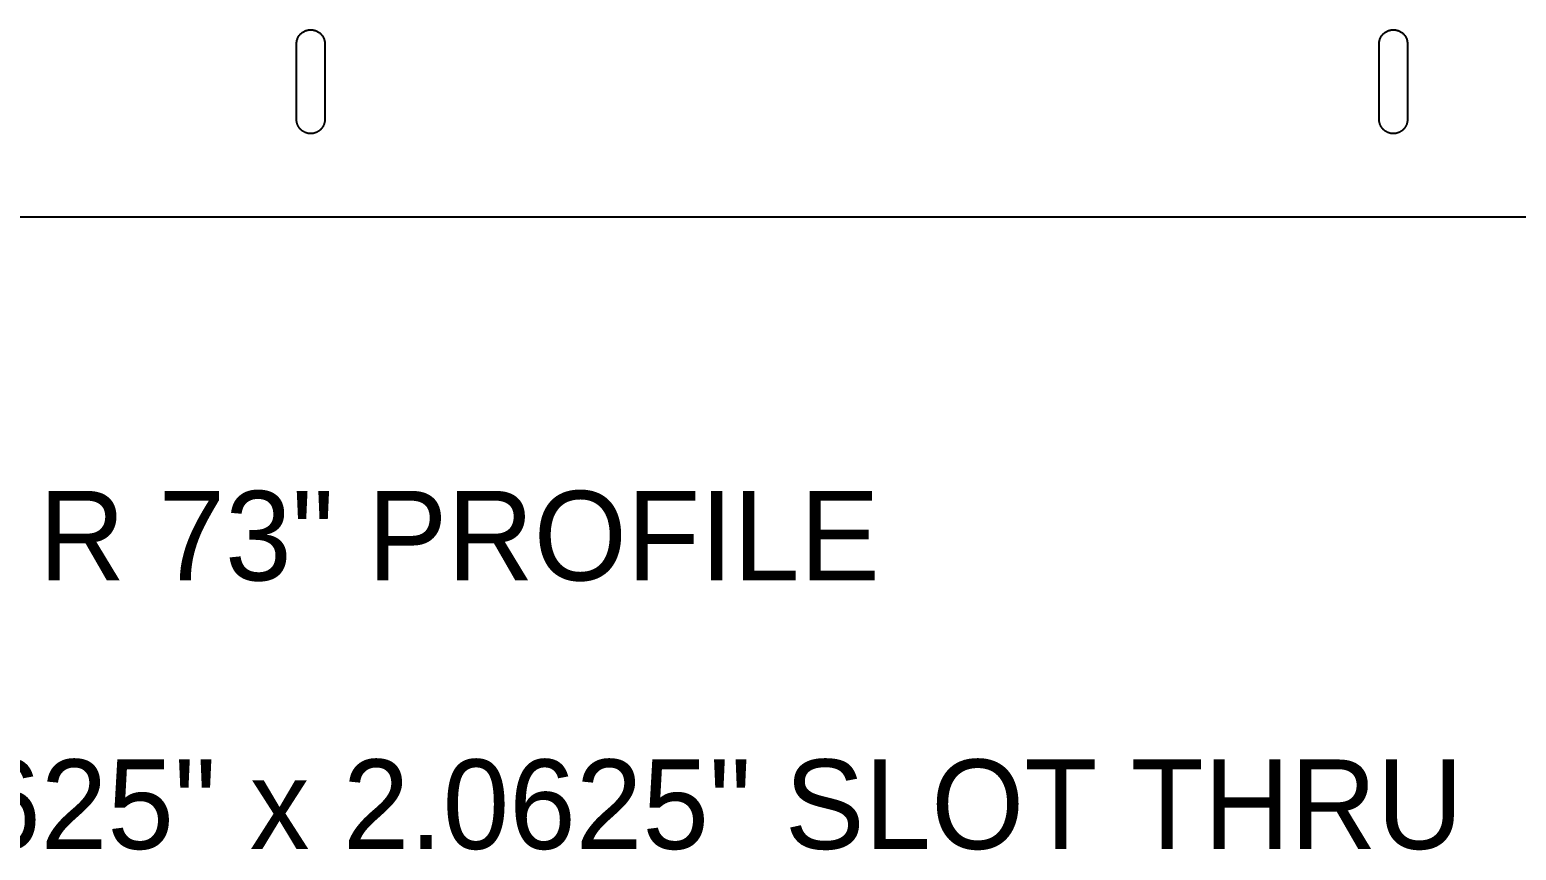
# Model space of a CAD drawing. Header units: inches. Extents: x 4 to 268, y 4 to 172.
# Drawn here: x 48.71 to 78.23, y 65.85 to 82.14 of the extents above; entities that cross this region are included whole.
import ezdxf

# ---------------------------------------------------------------- set-up
doc = ezdxf.new("R2010")
doc.units = ezdxf.units.IN
doc.header["$MEASUREMENT"] = 0

msp = doc.modelspace()

# ---------------------------------------------------------------- linework, layer by layer
at = {"layer": 'OUTLINE'}
for p, q in [((54.089, 82.06), (54.099, 82.07)), ((54.099, 82.07), (54.11, 82.079)), ((54.11, 82.079), (54.121, 82.087)), ((54.121, 82.087), (54.132, 82.095)), ((54.132, 82.095), (54.144, 82.102)), ((54.144, 82.102), (54.156, 82.109)), ((54.156, 82.109), (54.168, 82.115)), ((54.168, 82.115), (54.181, 82.121)), ((54.181, 82.121), (54.193, 82.126)), ((54.193, 82.126), (54.207, 82.13)), ((54.207, 82.13), (54.22, 82.134)), ((54.22, 82.134), (54.233, 82.137)), ((54.233, 82.137), (54.247, 82.139)), ((54.247, 82.139), (54.261, 82.141)), ((54.261, 82.141), (54.274, 82.142)), ((54.274, 82.142), (54.288, 82.142)), ((54.288, 82.142), (54.302, 82.142)), ((54.302, 82.142), (54.316, 82.141)), ((54.316, 82.141), (54.329, 82.139)), ((54.329, 82.139), (54.343, 82.137)), ((54.343, 82.137), (54.357, 82.134)), ((54.357, 82.134), (54.37, 82.13)), ((54.37, 82.13), (54.383, 82.126)), ((54.383, 82.126), (54.396, 82.121)), ((54.396, 82.121), (54.408, 82.115)), ((54.408, 82.115), (54.421, 82.109)), ((54.421, 82.109), (54.433, 82.102)), ((54.433, 82.102), (54.444, 82.095)), ((54.444, 82.095), (54.456, 82.087)), ((54.456, 82.087), (54.467, 82.079)), ((54.467, 82.079), (54.477, 82.07)), ((54.477, 82.07), (54.487, 82.06)), ((75.589, 82.06), (75.599, 82.07)), ((75.599, 82.07), (75.61, 82.079)), ((75.61, 82.079), (75.621, 82.087)), ((75.621, 82.087), (75.632, 82.095)), ((75.632, 82.095), (75.644, 82.102)), ((75.644, 82.102), (75.656, 82.109)), ((75.656, 82.109), (75.668, 82.115)), ((75.668, 82.115), (75.681, 82.121)), ((75.681, 82.121), (75.693, 82.126)), ((75.693, 82.126), (75.707, 82.13)), ((75.707, 82.13), (75.72, 82.134)), ((75.72, 82.134), (75.733, 82.137)), ((75.733, 82.137), (75.747, 82.139)), ((75.747, 82.139), (75.761, 82.141)), ((75.761, 82.141), (75.774, 82.142)), ((75.774, 82.142), (75.788, 82.142)), ((75.788, 82.142), (75.802, 82.142)), ((75.802, 82.142), (75.816, 82.141)), ((75.816, 82.141), (75.829, 82.139)), ((75.829, 82.139), (75.843, 82.137)), ((75.843, 82.137), (75.857, 82.134)), ((75.857, 82.134), (75.87, 82.13)), ((75.87, 82.13), (75.883, 82.126)), ((75.883, 82.126), (75.896, 82.121)), ((75.896, 82.121), (75.908, 82.115)), ((75.908, 82.115), (75.921, 82.109)), ((75.921, 82.109), (75.933, 82.102)), ((75.933, 82.102), (75.944, 82.095)), ((75.944, 82.095), (75.956, 82.087)), ((75.956, 82.087), (75.967, 82.079)), ((75.967, 82.079), (75.977, 82.07)), ((75.977, 82.07), (75.987, 82.06)), ((54.007, 81.875), (54.008, 81.889)), ((54.007, 81.861), (54.007, 81.875)), ((54.007, 80.361), (54.007, 81.861)), ((54.008, 81.889), (54.01, 81.902)), ((54.01, 81.902), (54.012, 81.916)), ((54.012, 81.916), (54.015, 81.929)), ((54.015, 81.929), (54.019, 81.943)), ((54.019, 81.943), (54.023, 81.956)), ((54.023, 81.956), (54.028, 81.969)), ((54.028, 81.969), (54.034, 81.981)), ((54.034, 81.981), (54.04, 81.994)), ((54.04, 81.994), (54.047, 82.006)), ((54.047, 82.006), (54.054, 82.017)), ((54.054, 82.017), (54.062, 82.029)), ((54.062, 82.029), (54.071, 82.04)), ((54.071, 82.04), (54.08, 82.05)), ((54.08, 82.05), (54.089, 82.06)), ((54.487, 82.06), (54.497, 82.05)), ((54.497, 82.05), (54.506, 82.04)), ((54.506, 82.04), (54.514, 82.029)), ((54.514, 82.029), (54.522, 82.017)), ((54.522, 82.017), (54.529, 82.006)), ((54.529, 82.006), (54.536, 81.994)), ((54.536, 81.994), (54.542, 81.981)), ((54.542, 81.981), (54.548, 81.969)), ((54.548, 81.969), (54.553, 81.956)), ((54.553, 81.956), (54.557, 81.943)), ((54.557, 81.943), (54.561, 81.929)), ((54.561, 81.929), (54.564, 81.916)), ((54.564, 81.916), (54.566, 81.902)), ((54.566, 81.902), (54.568, 81.889)), ((54.568, 81.889), (54.569, 81.875)), ((54.569, 81.875), (54.569, 81.861)), ((54.569, 81.861), (54.569, 80.361)), ((75.507, 81.875), (75.508, 81.889)), ((75.507, 81.861), (75.507, 81.875)), ((75.507, 80.361), (75.507, 81.861)), ((75.508, 81.889), (75.51, 81.902)), ((75.51, 81.902), (75.512, 81.916)), ((75.512, 81.916), (75.515, 81.929)), ((75.515, 81.929), (75.519, 81.943)), ((75.519, 81.943), (75.523, 81.956)), ((75.523, 81.956), (75.528, 81.969)), ((75.528, 81.969), (75.534, 81.981)), ((75.534, 81.981), (75.54, 81.994)), ((75.54, 81.994), (75.547, 82.006)), ((75.547, 82.006), (75.554, 82.017)), ((75.554, 82.017), (75.562, 82.029)), ((75.562, 82.029), (75.571, 82.04)), ((75.571, 82.04), (75.58, 82.05)), ((75.58, 82.05), (75.589, 82.06)), ((75.987, 82.06), (75.997, 82.05)), ((75.997, 82.05), (76.006, 82.04)), ((76.006, 82.04), (76.014, 82.029)), ((76.014, 82.029), (76.022, 82.017)), ((76.022, 82.017), (76.029, 82.006)), ((76.029, 82.006), (76.036, 81.994)), ((76.036, 81.994), (76.042, 81.981)), ((76.042, 81.981), (76.048, 81.969)), ((76.048, 81.969), (76.053, 81.956)), ((76.053, 81.956), (76.057, 81.943)), ((76.057, 81.943), (76.061, 81.929)), ((76.061, 81.929), (76.064, 81.916)), ((76.064, 81.916), (76.066, 81.902)), ((76.066, 81.902), (76.068, 81.889)), ((76.068, 81.889), (76.069, 81.875)), ((76.069, 81.875), (76.069, 81.861)), ((76.069, 81.861), (76.069, 80.361)), ((54.007, 80.354), (54.007, 80.361)), ((54.007, 80.347), (54.007, 80.354)), ((54.008, 80.34), (54.007, 80.347)), ((54.008, 80.334), (54.008, 80.34)), ((54.009, 80.327), (54.008, 80.334)), ((54.01, 80.32), (54.009, 80.327)), ((54.011, 80.313), (54.01, 80.32)), ((54.012, 80.306), (54.011, 80.313)), ((54.014, 80.299), (54.012, 80.306)), ((54.015, 80.293), (54.014, 80.299)), ((54.563, 80.299), (54.561, 80.293)), ((54.564, 80.306), (54.563, 80.299)), ((54.565, 80.313), (54.564, 80.306)), ((54.566, 80.32), (54.565, 80.313)), ((54.567, 80.327), (54.566, 80.32)), ((54.568, 80.334), (54.567, 80.327)), ((54.569, 80.34), (54.568, 80.334)), ((54.569, 80.361), (54.569, 80.354)), ((54.569, 80.354), (54.569, 80.347)), ((54.569, 80.347), (54.569, 80.34)), ((75.507, 80.354), (75.507, 80.361)), ((75.507, 80.347), (75.507, 80.354)), ((75.508, 80.34), (75.507, 80.347)), ((75.508, 80.334), (75.508, 80.34)), ((75.509, 80.327), (75.508, 80.334)), ((75.51, 80.32), (75.509, 80.327)), ((75.511, 80.313), (75.51, 80.32)), ((75.512, 80.306), (75.511, 80.313)), ((75.514, 80.299), (75.512, 80.306)), ((75.515, 80.293), (75.514, 80.299)), ((76.063, 80.299), (76.061, 80.293)), ((76.064, 80.306), (76.063, 80.299)), ((76.065, 80.313), (76.064, 80.306)), ((76.066, 80.32), (76.065, 80.313)), ((76.067, 80.327), (76.066, 80.32)), ((76.068, 80.334), (76.067, 80.327)), ((76.069, 80.34), (76.068, 80.334)), ((76.069, 80.361), (76.069, 80.354)), ((76.069, 80.354), (76.069, 80.347)), ((76.069, 80.347), (76.069, 80.34)), ((54.017, 80.286), (54.015, 80.293)), ((54.019, 80.279), (54.017, 80.286)), ((54.021, 80.273), (54.019, 80.279)), ((54.023, 80.266), (54.021, 80.273)), ((54.026, 80.26), (54.023, 80.266)), ((54.028, 80.253), (54.026, 80.26)), ((54.031, 80.247), (54.028, 80.253)), ((54.034, 80.241), (54.031, 80.247)), ((54.037, 80.235), (54.034, 80.241)), ((54.04, 80.229), (54.037, 80.235)), ((54.043, 80.222), (54.04, 80.229)), ((54.047, 80.217), (54.043, 80.222)), ((54.051, 80.211), (54.047, 80.217)), ((54.054, 80.205), (54.051, 80.211)), ((54.058, 80.199), (54.054, 80.205)), ((54.062, 80.194), (54.058, 80.199)), ((54.066, 80.188), (54.062, 80.194)), ((54.071, 80.183), (54.066, 80.188)), ((54.075, 80.177), (54.071, 80.183)), ((54.08, 80.172), (54.075, 80.177)), ((54.084, 80.167), (54.08, 80.172)), ((54.089, 80.162), (54.084, 80.167)), ((54.094, 80.157), (54.089, 80.162)), ((54.099, 80.153), (54.094, 80.157)), ((54.104, 80.148), (54.099, 80.153)), ((54.11, 80.144), (54.104, 80.148)), ((54.115, 80.139), (54.11, 80.144)), ((54.121, 80.135), (54.115, 80.139)), ((54.126, 80.131), (54.121, 80.135)), ((54.132, 80.127), (54.126, 80.131)), ((54.138, 80.123), (54.132, 80.127)), ((54.144, 80.12), (54.138, 80.123)), ((54.15, 80.116), (54.144, 80.12)), ((54.156, 80.113), (54.15, 80.116)), ((54.162, 80.11), (54.156, 80.113)), ((54.168, 80.107), (54.162, 80.11)), ((54.174, 80.104), (54.168, 80.107)), ((54.181, 80.101), (54.174, 80.104)), ((54.187, 80.099), (54.181, 80.101)), ((54.193, 80.096), (54.187, 80.099)), ((54.2, 80.094), (54.193, 80.096)), ((54.207, 80.092), (54.2, 80.094)), ((54.213, 80.09), (54.207, 80.092)), ((54.22, 80.088), (54.213, 80.09)), ((54.227, 80.087), (54.22, 80.088)), ((54.233, 80.085), (54.227, 80.087)), ((54.24, 80.084), (54.233, 80.085)), ((54.247, 80.083), (54.24, 80.084)), ((54.254, 80.082), (54.247, 80.083)), ((54.261, 80.081), (54.254, 80.082)), ((54.268, 80.081), (54.261, 80.081)), ((54.274, 80.08), (54.268, 80.081)), ((54.281, 80.08), (54.274, 80.08)), ((54.288, 80.08), (54.281, 80.08)), ((54.295, 80.08), (54.288, 80.08)), ((54.302, 80.08), (54.295, 80.08)), ((54.309, 80.081), (54.302, 80.08)), ((54.316, 80.081), (54.309, 80.081)), ((54.323, 80.082), (54.316, 80.081)), ((54.329, 80.083), (54.323, 80.082)), ((54.336, 80.084), (54.329, 80.083)), ((54.343, 80.085), (54.336, 80.084)), ((54.35, 80.087), (54.343, 80.085)), ((54.357, 80.088), (54.35, 80.087)), ((54.363, 80.09), (54.357, 80.088)), ((54.37, 80.092), (54.363, 80.09)), ((54.376, 80.094), (54.37, 80.092)), ((54.383, 80.096), (54.376, 80.094)), ((54.389, 80.099), (54.383, 80.096)), ((54.396, 80.101), (54.389, 80.099)), ((54.402, 80.104), (54.396, 80.101)), ((54.408, 80.107), (54.402, 80.104)), ((54.415, 80.11), (54.408, 80.107)), ((54.421, 80.113), (54.415, 80.11)), ((54.427, 80.116), (54.421, 80.113)), ((54.433, 80.12), (54.427, 80.116)), ((54.439, 80.123), (54.433, 80.12)), ((54.444, 80.127), (54.439, 80.123)), ((54.45, 80.131), (54.444, 80.127)), ((54.456, 80.135), (54.45, 80.131)), ((54.461, 80.139), (54.456, 80.135)), ((54.467, 80.144), (54.461, 80.139)), ((54.472, 80.148), (54.467, 80.144)), ((54.477, 80.153), (54.472, 80.148)), ((54.482, 80.157), (54.477, 80.153)), ((54.487, 80.162), (54.482, 80.157)), ((54.492, 80.167), (54.487, 80.162)), ((54.497, 80.172), (54.492, 80.167)), ((54.501, 80.177), (54.497, 80.172)), ((54.506, 80.183), (54.501, 80.177)), ((54.51, 80.188), (54.506, 80.183)), ((54.514, 80.194), (54.51, 80.188)), ((54.518, 80.199), (54.514, 80.194)), ((54.522, 80.205), (54.518, 80.199)), ((54.526, 80.211), (54.522, 80.205)), ((54.529, 80.217), (54.526, 80.211)), ((54.533, 80.222), (54.529, 80.217)), ((54.536, 80.229), (54.533, 80.222)), ((54.539, 80.235), (54.536, 80.229)), ((54.542, 80.241), (54.539, 80.235)), ((54.545, 80.247), (54.542, 80.241)), ((54.548, 80.253), (54.545, 80.247)), ((54.551, 80.26), (54.548, 80.253)), ((54.553, 80.266), (54.551, 80.26)), ((54.555, 80.273), (54.553, 80.266)), ((54.557, 80.279), (54.555, 80.273)), ((54.559, 80.286), (54.557, 80.279)), ((54.561, 80.293), (54.559, 80.286)), ((75.517, 80.286), (75.515, 80.293)), ((75.519, 80.279), (75.517, 80.286)), ((75.521, 80.273), (75.519, 80.279)), ((75.523, 80.266), (75.521, 80.273)), ((75.526, 80.26), (75.523, 80.266)), ((75.528, 80.253), (75.526, 80.26)), ((75.531, 80.247), (75.528, 80.253)), ((75.534, 80.241), (75.531, 80.247)), ((75.537, 80.235), (75.534, 80.241)), ((75.54, 80.229), (75.537, 80.235)), ((75.543, 80.222), (75.54, 80.229)), ((75.547, 80.217), (75.543, 80.222)), ((75.551, 80.211), (75.547, 80.217)), ((75.554, 80.205), (75.551, 80.211)), ((75.558, 80.199), (75.554, 80.205)), ((75.562, 80.194), (75.558, 80.199)), ((75.566, 80.188), (75.562, 80.194)), ((75.571, 80.183), (75.566, 80.188)), ((75.575, 80.177), (75.571, 80.183)), ((75.58, 80.172), (75.575, 80.177)), ((75.584, 80.167), (75.58, 80.172)), ((75.589, 80.162), (75.584, 80.167)), ((75.594, 80.157), (75.589, 80.162)), ((75.599, 80.153), (75.594, 80.157)), ((75.604, 80.148), (75.599, 80.153)), ((75.61, 80.144), (75.604, 80.148)), ((75.615, 80.139), (75.61, 80.144)), ((75.621, 80.135), (75.615, 80.139)), ((75.626, 80.131), (75.621, 80.135)), ((75.632, 80.127), (75.626, 80.131)), ((75.638, 80.123), (75.632, 80.127)), ((75.644, 80.12), (75.638, 80.123)), ((75.65, 80.116), (75.644, 80.12)), ((75.656, 80.113), (75.65, 80.116)), ((75.662, 80.11), (75.656, 80.113)), ((75.668, 80.107), (75.662, 80.11)), ((75.674, 80.104), (75.668, 80.107)), ((75.681, 80.101), (75.674, 80.104)), ((75.687, 80.099), (75.681, 80.101)), ((75.693, 80.096), (75.687, 80.099)), ((75.7, 80.094), (75.693, 80.096)), ((75.707, 80.092), (75.7, 80.094)), ((75.713, 80.09), (75.707, 80.092)), ((75.72, 80.088), (75.713, 80.09)), ((75.727, 80.087), (75.72, 80.088)), ((75.733, 80.085), (75.727, 80.087)), ((75.74, 80.084), (75.733, 80.085)), ((75.747, 80.083), (75.74, 80.084)), ((75.754, 80.082), (75.747, 80.083)), ((75.761, 80.081), (75.754, 80.082)), ((75.768, 80.081), (75.761, 80.081)), ((75.774, 80.08), (75.768, 80.081)), ((75.781, 80.08), (75.774, 80.08)), ((75.788, 80.08), (75.781, 80.08)), ((75.795, 80.08), (75.788, 80.08)), ((75.802, 80.08), (75.795, 80.08)), ((75.809, 80.081), (75.802, 80.08)), ((75.816, 80.081), (75.809, 80.081)), ((75.823, 80.082), (75.816, 80.081)), ((75.829, 80.083), (75.823, 80.082)), ((75.836, 80.084), (75.829, 80.083)), ((75.843, 80.085), (75.836, 80.084)), ((75.85, 80.087), (75.843, 80.085)), ((75.857, 80.088), (75.85, 80.087)), ((75.863, 80.09), (75.857, 80.088)), ((75.87, 80.092), (75.863, 80.09)), ((75.876, 80.094), (75.87, 80.092)), ((75.883, 80.096), (75.876, 80.094)), ((75.889, 80.099), (75.883, 80.096)), ((75.896, 80.101), (75.889, 80.099)), ((75.902, 80.104), (75.896, 80.101)), ((75.908, 80.107), (75.902, 80.104)), ((75.915, 80.11), (75.908, 80.107)), ((75.921, 80.113), (75.915, 80.11)), ((75.927, 80.116), (75.921, 80.113)), ((75.933, 80.12), (75.927, 80.116)), ((75.939, 80.123), (75.933, 80.12)), ((75.944, 80.127), (75.939, 80.123)), ((75.95, 80.131), (75.944, 80.127)), ((75.956, 80.135), (75.95, 80.131)), ((75.961, 80.139), (75.956, 80.135)), ((75.967, 80.144), (75.961, 80.139)), ((75.972, 80.148), (75.967, 80.144)), ((75.977, 80.153), (75.972, 80.148)), ((75.982, 80.157), (75.977, 80.153)), ((75.987, 80.162), (75.982, 80.157)), ((75.992, 80.167), (75.987, 80.162)), ((75.997, 80.172), (75.992, 80.167)), ((76.001, 80.177), (75.997, 80.172)), ((76.006, 80.183), (76.001, 80.177)), ((76.01, 80.188), (76.006, 80.183)), ((76.014, 80.194), (76.01, 80.188)), ((76.018, 80.199), (76.014, 80.194)), ((76.022, 80.205), (76.018, 80.199)), ((76.026, 80.211), (76.022, 80.205)), ((76.029, 80.217), (76.026, 80.211)), ((76.033, 80.222), (76.029, 80.217)), ((76.036, 80.229), (76.033, 80.222)), ((76.039, 80.235), (76.036, 80.229)), ((76.042, 80.241), (76.039, 80.235)), ((76.045, 80.247), (76.042, 80.241)), ((76.048, 80.253), (76.045, 80.247)), ((76.051, 80.26), (76.048, 80.253)), ((76.053, 80.266), (76.051, 80.26)), ((76.055, 80.273), (76.053, 80.266)), ((76.057, 80.279), (76.055, 80.273)), ((76.059, 80.286), (76.057, 80.279)), ((76.061, 80.293), (76.059, 80.286)), ((31.822, 78.43), (97.288, 78.43))]:
    msp.add_line(p, q, dxfattribs=at)

# ---------------------------------------------------------------- texts
at = {"layer": 'ANNOTATION'}
for s, p in [('R 73" PROFILE', (48.889, 71.207)), ('F01 / 27X 0.5625" x 2.0625" SLOT THRU', (33.333, 65.874))]:
    msp.add_text(s, height=1.77778, dxfattribs=at).set_placement(p)

doc.saveas('drawing.dxf')
